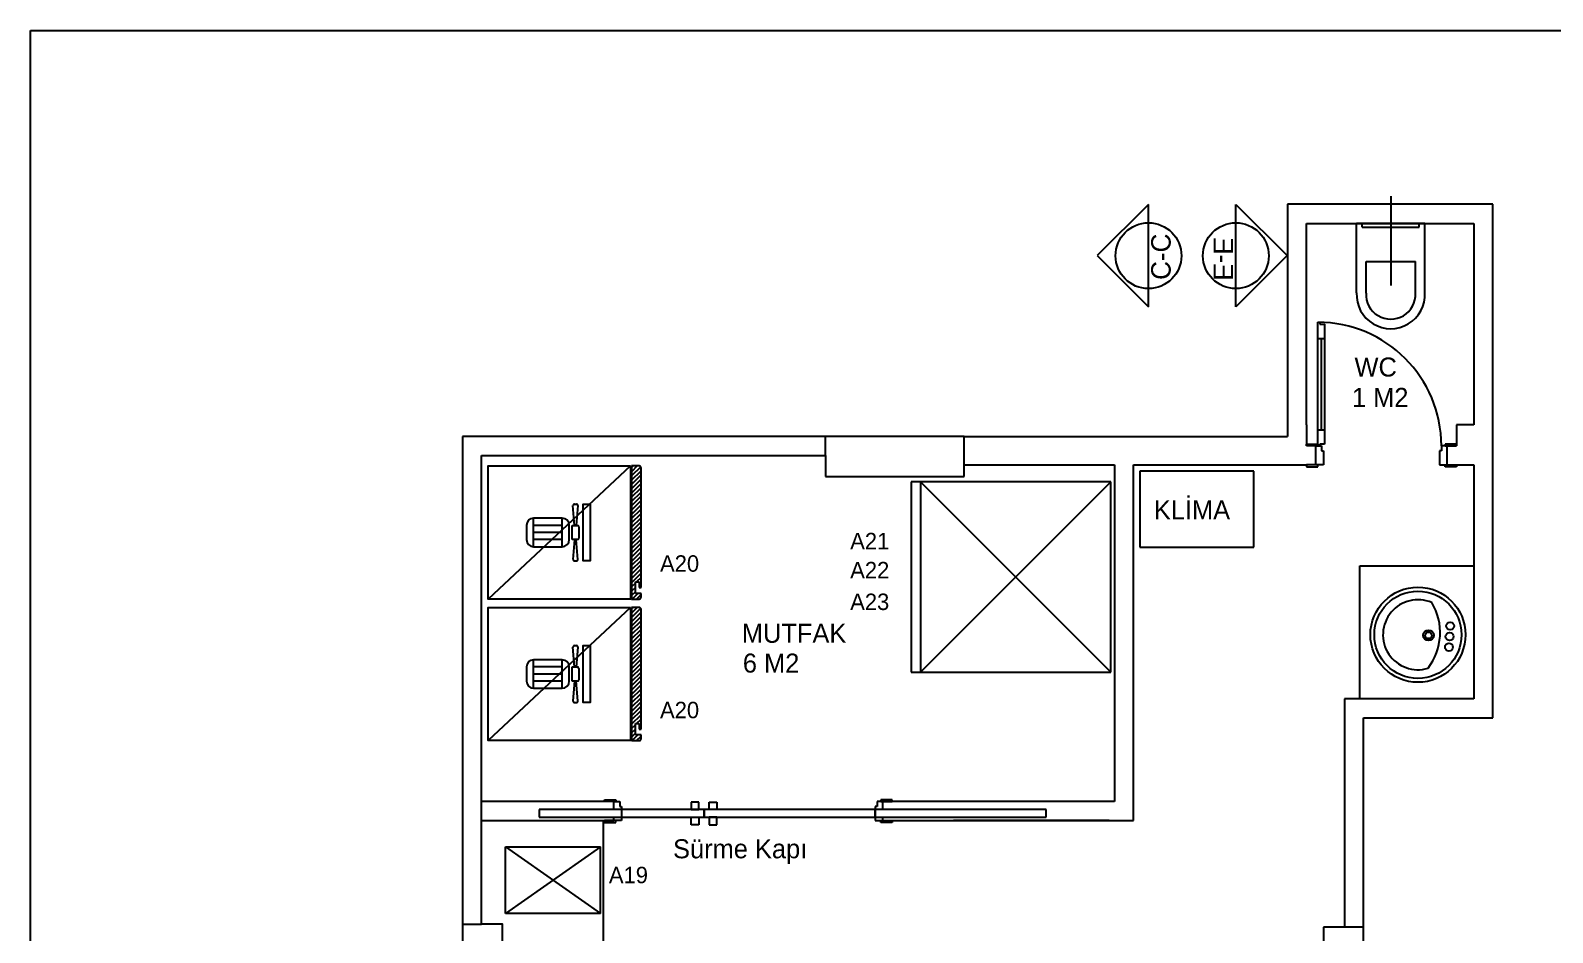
# Model space of a CAD drawing. Header units: millimetres. Extents: x 1580 to 2842, y 76 to 1709.
# Drawn here: x 1580 to 2381, y 1235 to 1709 of the extents above; entities that cross this region are included whole.
import ezdxf
from ezdxf.enums import TextEntityAlignment as Align

# ---------------------------------------------------------------- set-up
doc = ezdxf.new("R2010")
doc.units = ezdxf.units.MM
doc.header["$LTSCALE"] = 20
doc.header["$MEASUREMENT"] = 0
doc.layers.add('2D$Annotation$Sheet', color=143, linetype='Continuous')
doc.layers.add('Default', color=7, linetype='Continuous')
doc.styles.add('TAKSİM', font='GOTHIC.TTF', dxfattribs={"height": 20})

msp = doc.modelspace()

# ---------------------------------------------------------------- hatches: boundary and pattern name
at = {"layer": '2D$Annotation$Sheet', "extrusion": (0, 0, -1)}
h = msp.add_hatch(dxfattribs=at)
h.set_pattern_fill('LINE', color=0, scale=0.5, angle=-45, style=0, pattern_type=2)
h.set_pattern_definition([(315, (-2834.899, 2717.0212), (1.122532, 1.122532), [])])
h.paths.add_polyline_path([(-1901.22, 1416.54), (-1900.22, 1416.54), (-1900.22, 1419.54), (-1898.22, 1419.54), (-1898.22, 1413.54), (-1901.22, 1413.54), (-1901.22, 1411.54), (-1901.22, 1411.51), (-1901.22, 1411.49), (-1901.22, 1411.47), (-1901.22, 1411.45), (-1901.22, 1411.42), (-1901.21, 1411.4), (-1901.21, 1411.38), (-1901.21, 1411.35), (-1901.2, 1411.33), (-1901.2, 1411.31), (-1901.19, 1411.28), (-1901.18, 1411.26), (-1901.18, 1411.24), (-1901.17, 1411.21), (-1901.16, 1411.19), (-1901.15, 1411.17), (-1901.14, 1411.15), (-1901.13, 1411.12), (-1901.12, 1411.1), (-1901.11, 1411.08), (-1901.1, 1411.05), (-1901.09, 1411.03), (-1901.07, 1411.01), (-1901.06, 1410.99), (-1901.05, 1410.97), (-1901.03, 1410.95), (-1901.02, 1410.93), (-1901, 1410.91), (-1900.98, 1410.89), (-1900.97, 1410.87), (-1900.95, 1410.85), (-1900.93, 1410.83), (-1900.91, 1410.81), (-1900.89, 1410.79), (-1900.87, 1410.78), (-1900.85, 1410.76), (-1900.83, 1410.74), (-1900.81, 1410.73), (-1900.79, 1410.71), (-1900.77, 1410.7), (-1900.75, 1410.69), (-1900.73, 1410.67), (-1900.7, 1410.66), (-1900.68, 1410.65), (-1900.66, 1410.64), (-1900.64, 1410.63), (-1900.61, 1410.62), (-1900.59, 1410.61), (-1900.57, 1410.6), (-1900.54, 1410.59), (-1900.52, 1410.58), (-1900.5, 1410.57), (-1900.47, 1410.57), (-1900.45, 1410.56), (-1900.43, 1410.56), (-1900.4, 1410.55), (-1900.38, 1410.55), (-1900.36, 1410.55), (-1900.34, 1410.54), (-1900.31, 1410.54), (-1900.29, 1410.54), (-1900.27, 1410.54), (-1900.25, 1410.54), (-1900.22, 1410.54), (-1896.22, 1410.54), (-1896.22, 1480.54), (-1900.22, 1480.54), (-1900.25, 1480.54), (-1900.27, 1480.54), (-1900.29, 1480.53), (-1900.31, 1480.53), (-1900.34, 1480.53), (-1900.36, 1480.53), (-1900.38, 1480.52), (-1900.4, 1480.52), (-1900.43, 1480.52), (-1900.45, 1480.51), (-1900.47, 1480.5), (-1900.5, 1480.5), (-1900.52, 1480.49), (-1900.54, 1480.48), (-1900.57, 1480.47), (-1900.59, 1480.47), (-1900.61, 1480.46), (-1900.64, 1480.45), (-1900.66, 1480.44), (-1900.68, 1480.42), (-1900.7, 1480.41), (-1900.73, 1480.4), (-1900.75, 1480.39), (-1900.77, 1480.37), (-1900.79, 1480.36), (-1900.81, 1480.34), (-1900.83, 1480.33), (-1900.85, 1480.31), (-1900.87, 1480.3), (-1900.89, 1480.28), (-1900.91, 1480.26), (-1900.93, 1480.24), (-1900.95, 1480.22), (-1900.97, 1480.21), (-1900.98, 1480.19), (-1901, 1480.17), (-1901.02, 1480.15), (-1901.03, 1480.13), (-1901.05, 1480.1), (-1901.06, 1480.08), (-1901.07, 1480.06), (-1901.09, 1480.04), (-1901.1, 1480.02), (-1901.11, 1480), (-1901.12, 1479.97), (-1901.13, 1479.95), (-1901.14, 1479.93), (-1901.15, 1479.9), (-1901.16, 1479.88), (-1901.17, 1479.86), (-1901.18, 1479.83), (-1901.18, 1479.81), (-1901.19, 1479.79), (-1901.2, 1479.76), (-1901.2, 1479.74), (-1901.21, 1479.72), (-1901.21, 1479.7), (-1901.21, 1479.67), (-1901.22, 1479.65), (-1901.22, 1479.63), (-1901.22, 1479.6), (-1901.22, 1479.58), (-1901.22, 1479.56), (-1901.22, 1479.54)], flags=0)
h = msp.add_hatch(dxfattribs=at)
h.set_pattern_fill('LINE', color=0, scale=0.5, angle=-45, style=0, pattern_type=2)
h.set_pattern_definition([(315, (-2834.899, 2642.6063), (1.122532, 1.122532), [])])
h.paths.add_polyline_path([(-1901.22, 1342.12), (-1900.22, 1342.12), (-1900.22, 1345.12), (-1898.22, 1345.12), (-1898.22, 1339.12), (-1901.22, 1339.12), (-1901.22, 1337.12), (-1901.22, 1337.1), (-1901.22, 1337.08), (-1901.22, 1337.05), (-1901.22, 1337.03), (-1901.22, 1337.01), (-1901.21, 1336.99), (-1901.21, 1336.96), (-1901.21, 1336.94), (-1901.2, 1336.92), (-1901.2, 1336.89), (-1901.19, 1336.87), (-1901.18, 1336.85), (-1901.18, 1336.82), (-1901.17, 1336.8), (-1901.16, 1336.78), (-1901.15, 1336.75), (-1901.14, 1336.73), (-1901.13, 1336.71), (-1901.12, 1336.68), (-1901.11, 1336.66), (-1901.1, 1336.64), (-1901.09, 1336.62), (-1901.07, 1336.6), (-1901.06, 1336.57), (-1901.05, 1336.55), (-1901.03, 1336.53), (-1901.02, 1336.51), (-1901, 1336.49), (-1900.98, 1336.47), (-1900.97, 1336.45), (-1900.95, 1336.43), (-1900.93, 1336.41), (-1900.91, 1336.4), (-1900.89, 1336.38), (-1900.87, 1336.36), (-1900.85, 1336.35), (-1900.83, 1336.33), (-1900.81, 1336.31), (-1900.79, 1336.3), (-1900.77, 1336.28), (-1900.75, 1336.27), (-1900.73, 1336.26), (-1900.7, 1336.25), (-1900.68, 1336.23), (-1900.66, 1336.22), (-1900.64, 1336.21), (-1900.61, 1336.2), (-1900.59, 1336.19), (-1900.57, 1336.18), (-1900.54, 1336.17), (-1900.52, 1336.17), (-1900.5, 1336.16), (-1900.47, 1336.15), (-1900.45, 1336.15), (-1900.43, 1336.14), (-1900.4, 1336.14), (-1900.38, 1336.13), (-1900.36, 1336.13), (-1900.34, 1336.13), (-1900.31, 1336.13), (-1900.29, 1336.12), (-1900.27, 1336.12), (-1900.25, 1336.12), (-1900.22, 1336.12), (-1896.22, 1336.12), (-1896.22, 1406.12), (-1900.22, 1406.12), (-1900.25, 1406.12), (-1900.27, 1406.12), (-1900.29, 1406.12), (-1900.31, 1406.12), (-1900.34, 1406.12), (-1900.36, 1406.11), (-1900.38, 1406.11), (-1900.4, 1406.1), (-1900.43, 1406.1), (-1900.45, 1406.09), (-1900.47, 1406.09), (-1900.5, 1406.08), (-1900.52, 1406.08), (-1900.54, 1406.07), (-1900.57, 1406.06), (-1900.59, 1406.05), (-1900.61, 1406.04), (-1900.64, 1406.03), (-1900.66, 1406.02), (-1900.68, 1406.01), (-1900.7, 1406), (-1900.73, 1405.99), (-1900.75, 1405.97), (-1900.77, 1405.96), (-1900.79, 1405.94), (-1900.81, 1405.93), (-1900.83, 1405.91), (-1900.85, 1405.9), (-1900.87, 1405.88), (-1900.89, 1405.86), (-1900.91, 1405.85), (-1900.93, 1405.83), (-1900.95, 1405.81), (-1900.97, 1405.79), (-1900.98, 1405.77), (-1901, 1405.75), (-1901.02, 1405.73), (-1901.03, 1405.71), (-1901.05, 1405.69), (-1901.06, 1405.67), (-1901.07, 1405.65), (-1901.09, 1405.63), (-1901.1, 1405.6), (-1901.11, 1405.58), (-1901.12, 1405.56), (-1901.13, 1405.54), (-1901.14, 1405.51), (-1901.15, 1405.49), (-1901.16, 1405.47), (-1901.17, 1405.44), (-1901.18, 1405.42), (-1901.18, 1405.4), (-1901.19, 1405.37), (-1901.2, 1405.35), (-1901.2, 1405.33), (-1901.21, 1405.3), (-1901.21, 1405.28), (-1901.21, 1405.26), (-1901.22, 1405.23), (-1901.22, 1405.21), (-1901.22, 1405.19), (-1901.22, 1405.17), (-1901.22, 1405.14), (-1901.22, 1405.12)], flags=0)

# ---------------------------------------------------------------- linework, layer by layer
at = {"layer": '2D$Annotation$Sheet', "color": 0}
for p, q in [((1579.97, 1709.45), (2842.39, 1709.45)), ((1579.97, 75.55), (1579.97, 1709.45)), ((2168.17, 1617.91), (2141.19, 1591.23)), ((2168.17, 1564.24), (2168.17, 1617.91)), ((2214.12, 1564.24), (2214.12, 1617.91)), ((2214.12, 1617.91), (2241.11, 1591.23)), ((2349.29, 1618.05), (2241.29, 1618.05)), ((2241.29, 1618.05), (2241.29, 1502.05)), ((2295.65, 1622.38), (2295.65, 1575.3)), ((2349.29, 1502.05), (2349.29, 1618.05)), ((2251.29, 1502.05), (2251.29, 1608.05)), ((2251.29, 1608.05), (2339.29, 1608.05)), ((2277.65, 1571.49), (2277.65, 1608.05)), ((2313.65, 1608.05), (2277.65, 1608.05)), ((2280.65, 1606.05), (2280.65, 1608.05)), ((2280.65, 1606.05), (2310.65, 1606.05)), ((2310.65, 1606.05), (2310.65, 1608.05)), ((2313.65, 1571.46), (2313.65, 1608.05)), ((2339.29, 1608.05), (2339.29, 1502.05)), ((2141.19, 1591.23), (2168.17, 1564.24)), ((2241.11, 1591.23), (2214.12, 1564.24)), ((2282.65, 1588.05), (2308.65, 1588.05)), ((2282.65, 1571.37), (2282.65, 1588.05)), ((2308.65, 1571.34), (2308.65, 1588.05)), ((2257.29, 1491.05), (2257.29, 1556.05)), ((2257.29, 1556.05), (2258.29, 1556.05)), ((2258.29, 1556.05), (2258.29, 1555.05)), ((2258.29, 1555.05), (2260.79, 1555.05)), ((2260.79, 1555.05), (2260.79, 1492.05)), ((2257.29, 1547.55), (2260.79, 1547.55)), ((2259.04, 1547.55), (2259.04, 1499.55)), ((2241.29, 1502.05), (2241.29, 1496.05)), ((2251.29, 1502.05), (2251.29, 1492.05)), ((2257.29, 1499.55), (2260.79, 1499.55)), ((2339.29, 1502.05), (2330.29, 1502.05)), ((2330.29, 1502.05), (2330.29, 1492.05)), ((2349.29, 1481.05), (2349.29, 1502.05)), ((1998.29, 1496.05), (1807.29, 1496.05)), ((1807.29, 1496.05), (1807.29, 1239.65)), ((1998.29, 1486.05), (1998.29, 1496.05)), ((2071.29, 1496.05), (1998.29, 1496.05)), ((2071.29, 1496.05), (2241.29, 1496.05)), ((2071.29, 1475.05), (2071.29, 1496.05)), ((2251.29, 1492.05), (2251.29, 1491.05)), ((2251.29, 1491.05), (2251.29, 1492.05)), ((2251.29, 1492.05), (2257.29, 1492.05)), ((2257.29, 1491.05), (2251.29, 1491.05)), ((2256.29, 1481.05), (2256.29, 1491.05)), ((2256.29, 1491.05), (2259.29, 1491.05)), ((2257.29, 1492.05), (2257.29, 1491.05)), ((2258.29, 1491.05), (2257.29, 1491.05)), ((2260.79, 1492.05), (2258.29, 1492.05)), ((2258.29, 1492.05), (2258.29, 1491.05)), ((2259.29, 1491.05), (2259.29, 1488.55)), ((2325.29, 1491.05), (2322.29, 1491.05)), ((2322.29, 1491.05), (2322.29, 1488.55)), ((2330.29, 1492.05), (2324.29, 1492.05)), ((2324.29, 1492.05), (2324.29, 1491.05)), ((2324.29, 1491.05), (2330.29, 1491.05)), ((2325.29, 1481.05), (2325.29, 1491.05)), ((2330.29, 1492.05), (2330.29, 1491.05)), ((2330.29, 1491.05), (2330.29, 1492.05)), ((1817.29, 1239.65), (1817.29, 1486.05)), ((1817.29, 1486.05), (1998.29, 1486.05)), ((1998.29, 1486.05), (1998.29, 1475.05)), ((2259.29, 1488.55), (2260.29, 1488.55)), ((2260.29, 1488.55), (2260.29, 1481.05)), ((2322.29, 1488.55), (2321.29, 1488.55)), ((2321.29, 1488.55), (2321.29, 1481.05)), ((1895.72, 1480.54), (1820.72, 1410.54)), ((1896.22, 1480.54), (1896.22, 1410.54)), ((1900.22, 1480.54), (1896.22, 1480.54)), ((1901.22, 1416.54), (1901.22, 1479.54)), ((1998.29, 1475.05), (2071.29, 1475.05)), ((2071.29, 1481.05), (2150.29, 1481.05)), ((2150.29, 1481.05), (2150.29, 1304.05)), ((2160.29, 1294.05), (2160.29, 1481.05)), ((2160.29, 1481.05), (2251.29, 1481.05)), ((2223.68, 1477.84), (2163.68, 1477.84)), ((2163.68, 1477.84), (2163.68, 1437.84)), ((2223.68, 1437.84), (2223.68, 1477.84)), ((2257.29, 1481.05), (2251.29, 1481.05)), ((2251.29, 1481.05), (2251.29, 1480.05)), ((2251.29, 1480.05), (2257.29, 1480.05)), ((2260.29, 1481.05), (2256.29, 1481.05)), ((2257.29, 1480.05), (2257.29, 1481.05)), ((2321.29, 1481.05), (2325.29, 1481.05)), ((2324.29, 1481.05), (2330.29, 1481.05)), ((2324.29, 1480.05), (2324.29, 1481.05)), ((2330.29, 1480.05), (2324.29, 1480.05)), ((2330.29, 1481.05), (2339.29, 1481.05)), ((2330.29, 1481.05), (2330.29, 1480.05)), ((2339.29, 1481.05), (2339.29, 1358.05)), ((2349.29, 1348.05), (2349.29, 1481.05)), ((2048.3, 1472.1), (2043.3, 1472.1)), ((2043.3, 1472.1), (2043.3, 1372.1)), ((2048.3, 1372.1), (2148.3, 1472.1)), ((2048.3, 1472.1), (2148.3, 1372.1)), ((2148.3, 1472.1), (2048.3, 1472.1)), ((2048.3, 1472.1), (2048.3, 1372.1)), ((2148.3, 1372.1), (2148.3, 1472.1)), ((1866.23, 1449.29), (1865.39, 1459.68)), ((1866.14, 1460.49), (1867.23, 1460.49)), ((1867.98, 1459.68), (1867.14, 1449.29)), ((1859.71, 1453.04), (1844.71, 1453.04)), ((1844.71, 1438.04), (1844.71, 1453.04)), ((1859.71, 1438.04), (1859.71, 1453.04)), ((1840.96, 1449.29), (1840.96, 1441.79)), ((1859.71, 1449.29), (1844.71, 1449.29)), ((1859.71, 1445.54), (1844.71, 1445.54)), ((1859.71, 1441.79), (1844.71, 1441.79)), ((1863.46, 1441.79), (1863.46, 1449.29)), ((1864.96, 1441.79), (1864.96, 1449.29)), ((1864.96, 1449.29), (1867.66, 1449.29)), ((1867.66, 1441.79), (1864.96, 1441.79)), ((1866.23, 1441.79), (1865.39, 1431.39)), ((1867.14, 1449.29), (1866.23, 1449.29)), ((1867.14, 1441.79), (1866.23, 1441.79)), ((1867.98, 1431.39), (1867.14, 1441.79)), ((1868.41, 1448.54), (1868.41, 1442.54)), ((1844.71, 1438.04), (1859.71, 1438.04)), ((2163.68, 1437.84), (2223.68, 1437.84)), ((1866.14, 1430.58), (1867.23, 1430.58)), ((2279.29, 1358.05), (2279.29, 1428.05)), ((2279.29, 1428.05), (2339.29, 1428.05)), ((2339.29, 1428.05), (2339.29, 1358.05)), ((1898.22, 1413.54), (1898.22, 1419.54)), ((1898.22, 1419.54), (1900.22, 1419.54)), ((1900.22, 1419.54), (1900.22, 1416.54)), ((1896.22, 1410.54), (1900.22, 1410.54)), ((1901.22, 1413.54), (1898.22, 1413.54)), ((1900.22, 1416.54), (1901.22, 1416.54)), ((1901.22, 1411.54), (1901.22, 1413.54)), ((1895.72, 1406.12), (1820.72, 1336.12)), ((1896.22, 1406.12), (1896.22, 1336.12)), ((1900.22, 1406.12), (1896.22, 1406.12)), ((1901.22, 1342.12), (1901.22, 1405.12)), ((1866.14, 1386.07), (1867.23, 1386.07)), ((1859.71, 1378.62), (1844.71, 1378.62)), ((1844.71, 1363.62), (1844.71, 1378.62)), ((1859.71, 1363.62), (1859.71, 1378.62)), ((1866.23, 1374.87), (1865.39, 1385.26)), ((1867.98, 1385.26), (1867.14, 1374.87)), ((1840.96, 1374.87), (1840.96, 1367.37)), ((1859.71, 1374.87), (1844.71, 1374.87)), ((1859.71, 1371.12), (1844.71, 1371.12)), ((1863.46, 1367.37), (1863.46, 1374.87)), ((1864.96, 1367.37), (1864.96, 1374.87)), ((1864.96, 1374.87), (1867.66, 1374.87)), ((1867.14, 1374.87), (1866.23, 1374.87)), ((1868.41, 1374.12), (1868.41, 1368.12)), ((2043.3, 1372.1), (2048.3, 1372.1)), ((2048.3, 1372.1), (2148.3, 1372.1)), ((1859.71, 1367.37), (1844.71, 1367.37)), ((1844.71, 1363.62), (1859.71, 1363.62)), ((1867.66, 1367.37), (1864.96, 1367.37)), ((1866.23, 1367.37), (1865.39, 1356.98)), ((1867.14, 1367.37), (1866.23, 1367.37)), ((1867.98, 1356.98), (1867.14, 1367.37)), ((1866.14, 1356.17), (1867.23, 1356.17)), ((2271.29, 1358.05), (2271.29, 1238.05)), ((2339.29, 1358.05), (2271.29, 1358.05)), ((2339.29, 1358.05), (2279.29, 1358.05)), ((2281.29, 1348.05), (2349.29, 1348.05)), ((2281.29, 1238.05), (2281.29, 1348.05)), ((1898.22, 1339.12), (1898.22, 1345.12)), ((1898.22, 1345.12), (1900.22, 1345.12)), ((1901.22, 1339.12), (1898.22, 1339.12)), ((1900.22, 1345.12), (1900.22, 1342.12)), ((1900.22, 1342.12), (1901.22, 1342.12)), ((1901.22, 1337.12), (1901.22, 1339.12)), ((1896.22, 1336.12), (1900.22, 1336.12)), ((1886.97, 1304.05), (1817.29, 1304.05)), ((1890.97, 1299.84), (1847.59, 1299.84)), ((1847.59, 1299.84), (1847.59, 1295.84)), ((1881.97, 1304.05), (1881.97, 1305.05)), ((1881.97, 1305.05), (1887.97, 1305.05)), ((1887.97, 1304.05), (1881.97, 1304.05)), ((1886.97, 1299.84), (1886.97, 1304.05)), ((1886.97, 1304.05), (1889.97, 1304.05)), ((1887.97, 1305.05), (1887.97, 1304.05)), ((1889.97, 1304.05), (1889.97, 1301.55)), ((1889.97, 1301.55), (1890.97, 1301.55)), ((1890.97, 1301.55), (1890.97, 1299.84)), ((1890.97, 1299.84), (1890.97, 1295.84)), ((1934.35, 1299.84), (1890.97, 1299.84)), ((1931.65, 1303.84), (1927.65, 1303.84)), ((1927.65, 1303.84), (1927.65, 1299.84)), ((1927.65, 1299.84), (1931.65, 1299.84)), ((1931.65, 1299.84), (1931.65, 1303.84)), ((1934.35, 1295.84), (1934.35, 1299.84)), ((1934.35, 1299.84), (1934.35, 1295.84)), ((2024.35, 1299.84), (1934.35, 1299.84)), ((1937.05, 1303.84), (1941.05, 1303.84)), ((1937.05, 1299.84), (1937.05, 1303.84)), ((1941.05, 1299.84), (1937.05, 1299.84)), ((1941.05, 1303.84), (1941.05, 1299.84)), ((2025.35, 1301.55), (2024.35, 1301.55)), ((2024.35, 1301.55), (2024.35, 1294.05)), ((2024.35, 1299.84), (2024.35, 1295.84)), ((2114.35, 1299.84), (2024.35, 1299.84)), ((2024.35, 1295.84), (2024.35, 1299.84)), ((2028.35, 1304.05), (2025.35, 1304.05)), ((2025.35, 1304.05), (2025.35, 1301.55)), ((2033.35, 1305.05), (2027.35, 1305.05)), ((2027.35, 1305.05), (2027.35, 1304.05)), ((2027.35, 1304.05), (2033.35, 1304.05)), ((2150.29, 1304.05), (2028.35, 1304.05)), ((2028.35, 1299.84), (2028.35, 1304.05)), ((2033.35, 1304.05), (2033.35, 1305.05)), ((2114.35, 1295.84), (2114.35, 1299.84)), ((1817.29, 1294.05), (1886.97, 1294.05)), ((1847.59, 1295.84), (1890.97, 1295.84)), ((1887.97, 1294.05), (1881.97, 1294.05)), ((1881.97, 1294.05), (1881.97, 1293.05)), ((1881.97, 1293.05), (1887.97, 1293.05)), ((1886.97, 1294.05), (1886.97, 1295.84)), ((1890.97, 1294.05), (1886.97, 1294.05)), ((1887.97, 1293.05), (1887.97, 1294.05)), ((1890.97, 1295.84), (1934.35, 1295.84)), ((1890.97, 1295.84), (1890.97, 1294.05)), ((1927.65, 1291.84), (1927.65, 1295.84)), ((1927.65, 1295.84), (1931.65, 1295.84)), ((1931.65, 1291.84), (1927.65, 1291.84)), ((1931.65, 1295.84), (1931.65, 1291.84)), ((1934.35, 1295.84), (2024.35, 1295.84)), ((1941.05, 1295.84), (1937.05, 1295.84)), ((1937.05, 1295.84), (1937.05, 1291.84)), ((1937.05, 1291.84), (1941.05, 1291.84)), ((1941.05, 1291.84), (1941.05, 1295.84)), ((2024.35, 1295.84), (2114.35, 1295.84)), ((2024.35, 1294.05), (2028.35, 1294.05)), ((2027.35, 1294.05), (2033.35, 1294.05)), ((2027.35, 1293.05), (2027.35, 1294.05)), ((2033.35, 1293.05), (2027.35, 1293.05)), ((2028.35, 1294.05), (2028.35, 1295.84)), ((2028.35, 1294.05), (2160.29, 1294.05)), ((2033.35, 1294.05), (2033.35, 1293.05)), ((2147.45, 1294.07), (2065.66, 1294.07)), ((1829.96, 1280.31), (1879.96, 1245.31)), ((1829.96, 1245.31), (1829.96, 1280.31)), ((1879.96, 1280.31), (1829.96, 1245.31)), ((1829.96, 1280.31), (1879.96, 1280.31)), ((1879.96, 1245.31), (1879.96, 1280.31)), ((1879.96, 1245.31), (1829.96, 1245.31)), ((1807.29, 1239.65), (1817.29, 1239.65)), ((1807.29, 1239.65), (1807.29, 1183.65)), ((1828.29, 1239.65), (1817.29, 1239.65)), ((1828.29, 1183.65), (1828.29, 1239.65)), ((2281.29, 1238.05), (2260.29, 1238.05)), ((2260.29, 1238.05), (2260.29, 1186.05)), ((2281.29, 1186.05), (2281.29, 1238.05))]:
    msp.add_line(p, q, dxfattribs=at)
for points in [[(1895.72, 1480.54), (1895.72, 1410.54), (1820.72, 1410.54), (1820.72, 1480.54)], [(1874.46, 1460.49), (1874.46, 1430.58), (1870.71, 1430.58), (1870.71, 1460.49)], [(1895.72, 1406.12), (1895.72, 1336.12), (1820.72, 1336.12), (1820.72, 1406.12)], [(1874.46, 1386.07), (1874.46, 1356.17), (1870.71, 1356.17), (1870.71, 1386.07)]]:
    msp.add_lwpolyline(points, close=True, dxfattribs=at)
for centre, radius in [((2168.17, 1591.04), 17.3), ((2214.12, 1591.04), 17.3), ((2309.94, 1391.78), 25), ((2309.94, 1391.78), 22.92), ((2315.49, 1391.46), 2.78), ((2326.89, 1396.38), 2.08), ((2315.49, 1391.46), 1.74), ((2326.26, 1385.29), 2.08), ((2326.58, 1390.83), 2.08)]:
    msp.add_circle(centre, radius, dxfattribs=at)
for centre, radius, start, end in [((2295.65, 1570.69), 18.02, 177.47122, 2.44392), ((2295.65, 1570.69), 13.02, 177.02484, 2.87532), ((2257.29, 1491.05), 65, 0, 90), ((1900.22, 1479.54), 1, 0, 90), ((1866.14, 1459.74), 0.75, 90, 184.59308), ((1867.23, 1459.74), 0.75, 355.40692, 90), ((1844.71, 1449.29), 3.75, 90, 180), ((1859.71, 1449.29), 3.75, 0, 90), ((1844.71, 1441.79), 3.75, 180, 270), ((1859.71, 1441.79), 3.75, 270, 0), ((1867.66, 1448.54), 0.75, 0, 90), ((1867.66, 1442.54), 0.75, 270, 0), ((1866.14, 1431.33), 0.75, 175.40692, 270), ((1867.23, 1431.33), 0.75, 270, 4.59308), ((1900.22, 1411.54), 1, 270, 360), ((2309.94, 1391.78), 18.4, 66.7601, 286.7601), ((1900.22, 1405.12), 1, 0, 90), ((2291.09, 1392.84), 30.54, 322.27642, 31.24377), ((1866.14, 1385.32), 0.75, 90, 184.59308), ((1867.23, 1385.32), 0.75, 355.40692, 90), ((1844.71, 1374.87), 3.75, 90, 180), ((1859.71, 1374.87), 3.75, 0, 90), ((1867.66, 1374.12), 0.75, 0, 90), ((1844.71, 1367.37), 3.75, 180, 270), ((1859.71, 1367.37), 3.75, 270, 0), ((1867.66, 1368.12), 0.75, 270, 0), ((1866.14, 1356.92), 0.75, 175.40692, 270), ((1867.23, 1356.92), 0.75, 270, 4.59308), ((1900.22, 1337.12), 1, 270, 360)]:
    msp.add_arc(centre, radius, start, end, dxfattribs=at)
at = {"layer": 'Default'}
msp.add_lwpolyline([(1881.29, 1183.65), (1828.29, 1183.65), (1828.29, 1239.65), (1817.29, 1239.65), (1817.29, 1294.05), (1881.29, 1294.05)], close=True, dxfattribs=at)

# ---------------------------------------------------------------- texts
at = {"style": 'TAKSİM'}
for s, p in [('A21', (2021.53, 1436.7)), ('A20', (1921.49, 1424.91)), ('A22', (2021.53, 1421.44)), ('A23', (2021.53, 1404.78)), ('A20', (1921.49, 1347.89)), ('A19', (1894.58, 1261.16))]:
    msp.add_text(s, height=8.64, dxfattribs=at).set_placement(p, align=Align.CENTER)
at = {"layer": '2D$Annotation$Sheet', "color": 0}
msp.add_text('C-C', height=10.231, rotation=90, dxfattribs=at).set_placement((2179.84, 1578.34))
at = {"layer": '2D$Annotation$Sheet', "color": 0, "extrusion": (0, 0, -1)}
msp.add_text('E-E', height=10.231, rotation=90, dxfattribs=at).set_placement((-2202.45, 1577.92))
at = {"layer": '2D$Annotation$Sheet', "color": 0}
for s, p in [('WC', (2276.57, 1527.52)), ('1 M2', (2275.22, 1511.55)), ('KLİMA', (2170.99, 1452.45)), ('MUTFAK', (1954.25, 1387.56)), ('6 M2', (1954.77, 1371.89)), ('Sürme Kapı', (1918.05, 1274.26))]:
    msp.add_text(s, height=10, dxfattribs=at).set_placement(p)

doc.saveas('drawing.dxf')
